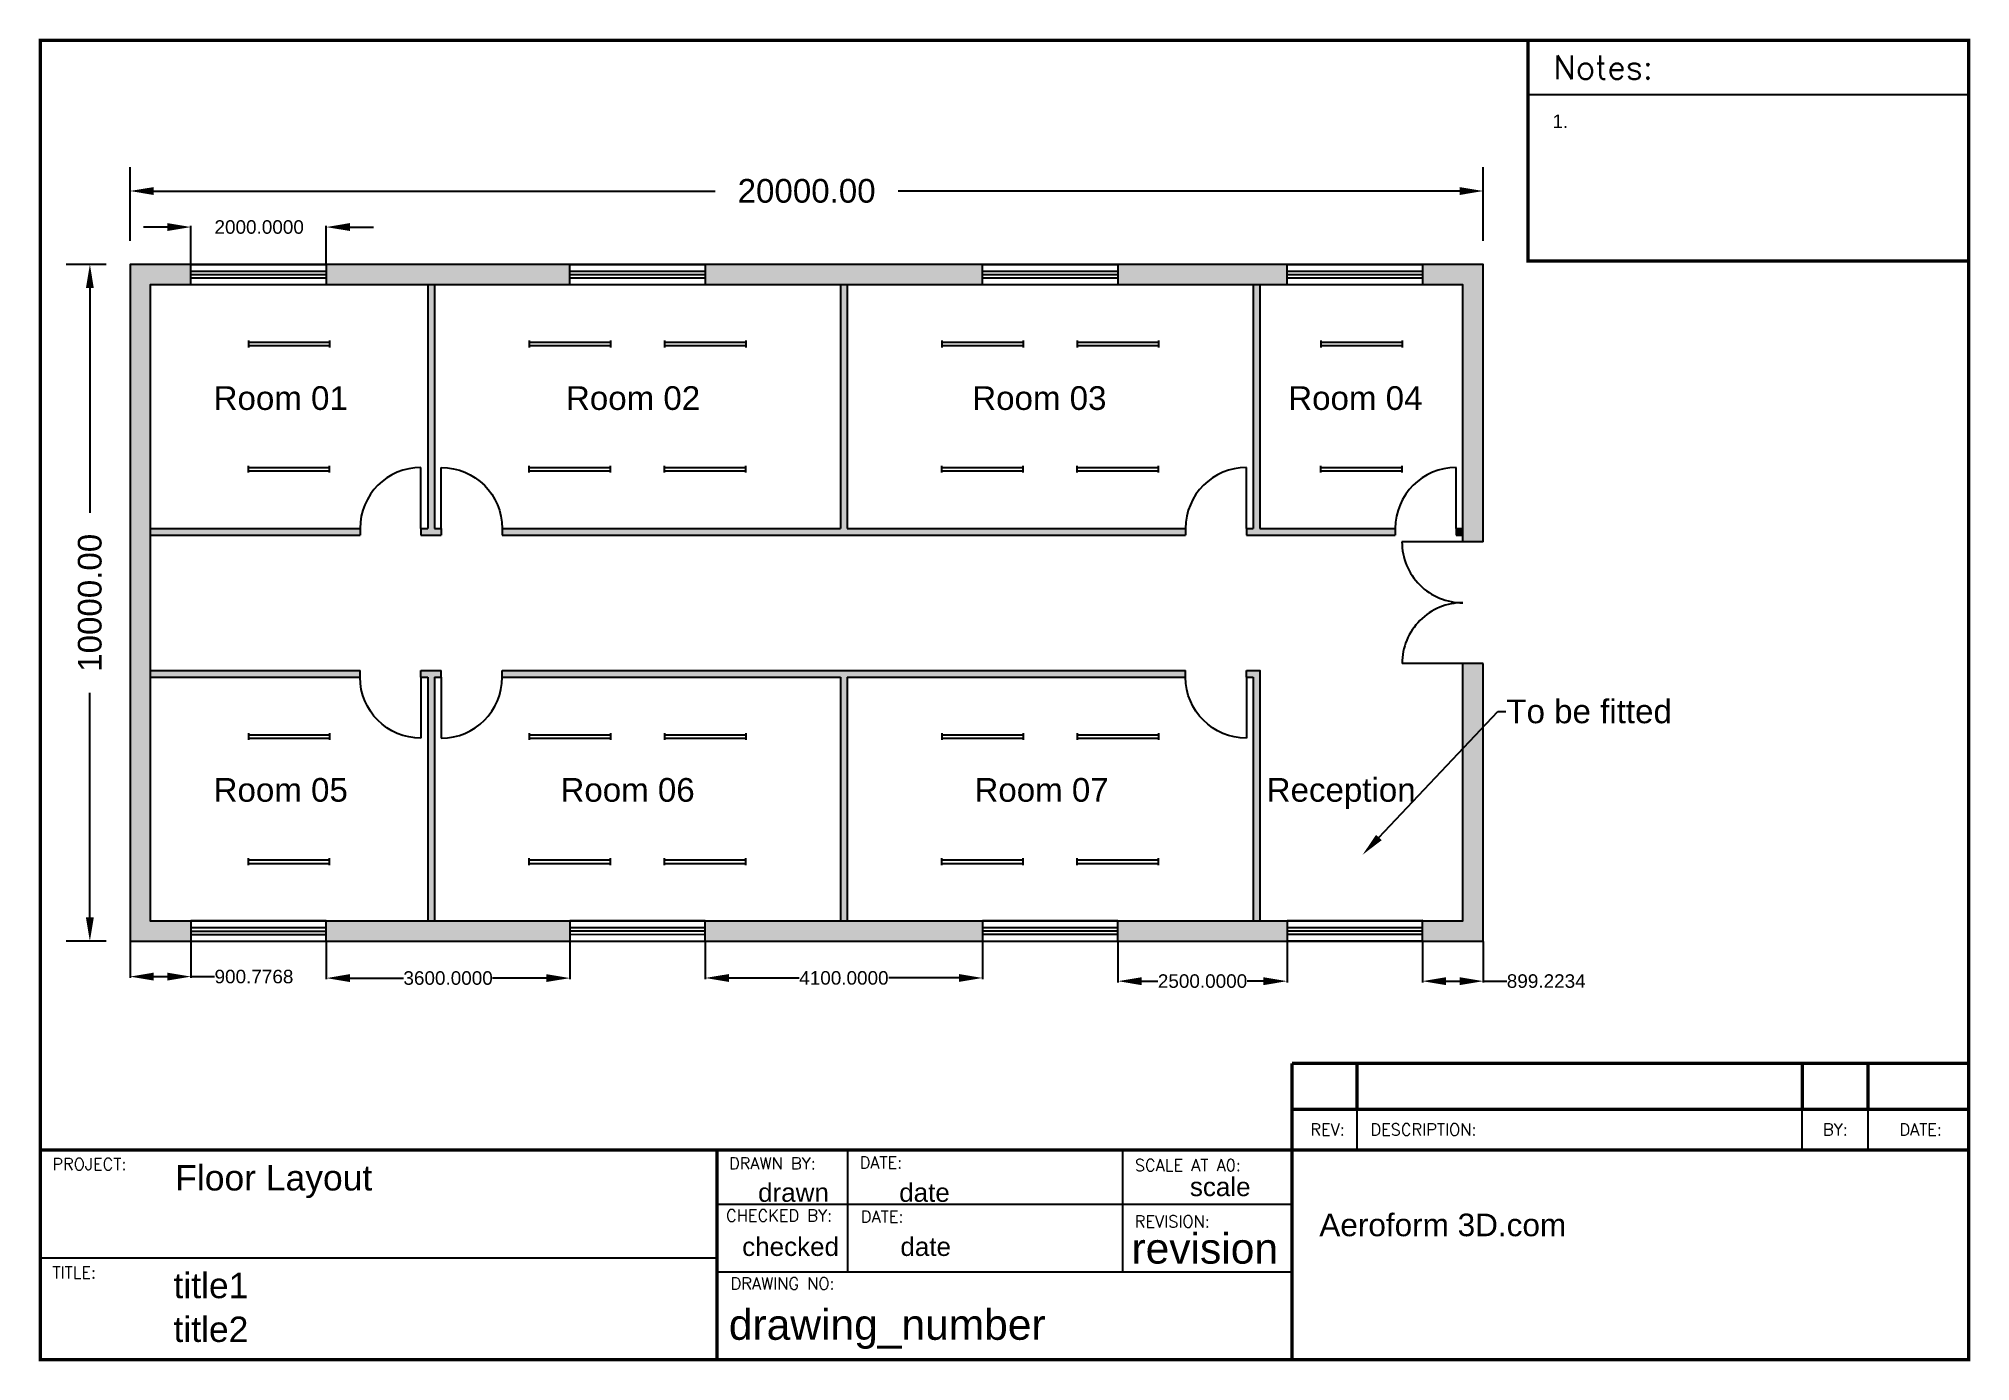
# Paper-space layout 'Layout1' of a CAD drawing. Header units: millimetres. Extents: x -48 to 237, y -30 to 166.
# The model-space entities are those that its viewports show. They can reach past a viewport. Long polylines and large blocks are cut down to what shows.
import ezdxf
from ezdxf import colors
from ezdxf.entities.mleader import LeaderData, LeaderLine
from ezdxf.math import Vec2, Vec3

# ---------------------------------------------------------------- set-up
doc = ezdxf.new("R2010")
doc.units = ezdxf.units.MM
doc.header["$MEASUREMENT"] = 0
for name, color, linetype in [('Door', 150, 'Continuous'), ('ExternalWalls', 7, 'Continuous'), ('Hatch', 11, 'Continuous'), ('InternalWalls', 7, 'Continuous'), ('Lighting', 40, 'Continuous'), ('Windows', 102, 'Continuous'), ('YS-TEXT-LARGE', 250, 'Continuous'), ('YS-TEXT-MEDIUM', 6, 'Continuous'), ('YS-TEXT-SMALL', 2, 'Continuous'), ('YS-TITLEBLOCK-BORDERS', 154, 'Continuous'), ('YS-TITLEBLOCK-TEXT-NONEDITABLE', 154, 'Continuous')]:
    doc.layers.add(name, color=color, linetype=linetype)
doc.styles.add('ROMANS', font='romans.shx')
doc.styles.get("Standard").update_dxf_attribs({"font": 'arial.ttf'})
doc.styles.add('YS TEXT', font='arial.ttf')
doc.dimstyles.get("Standard").update_dxf_attribs({"dimtxt": 0.18, "dimasz": 0.18, "dimexe": 0.18, "dimexo": 0.0625, "dimgap": 0.09, "dimtad": 0, "dimtih": 1, "dimtoh": 1, "dimdec": 4, "dimlfac": -1, "dimzin": 0, "dimdsep": 46, "dimtxsty": 'Standard', "dimcen": 0.09, "dimadec": 0, "dimazin": 0, "dimtfac": 1, "dimtdec": 4, "dimtofl": 0, "dimtmove": 0, "dimatfit": 3, "dimfxl": 1, "dimtolj": 1, "dimtzin": 0, "dimarcsym": 0})

# ---------------------------------------------------------------- blocks, each defined once
blk = doc.blocks.new('*D4')
at = {"color": 0, "lineweight": -2, "transparency": 16777216}
for p, q in [((-34.99, 135.84), (-34.99, 146.69)), ((165.01, 135.84), (165.01, 146.69)), ((-31.49, 143.19), (51.5, 143.19)), ((161.51, 143.19), (78.52, 143.19))]:
    blk.add_line(p, q, dxfattribs=at)
at = {"color": 0, "transparency": 16777216}
for points in [[(-31.49, 143.77), (-31.49, 142.6), (-34.99, 143.19)], [(161.51, 143.77), (161.51, 142.6), (165.01, 143.19)]]:
    blk.add_solid(points, dxfattribs=at)
at = {"layer": 'Defpoints', "color": 0, "transparency": 16777216}
for p in [(165.01, 143.19), (-34.99, 132.34), (165.01, 132.34)]:
    blk.add_point(p, dxfattribs=at)
at = {"color": 0, "transparency": 16777216, "insert": (65.01, 143.19), "char_height": 3.5, "attachment_point": 5}
blk.add_mtext('\\A1;20000.00', dxfattribs=at)
blk = doc.blocks.new('*D5')
at = {"color": 0, "lineweight": -2, "transparency": 16777216}
for p, q in [((-38.49, 132.34), (-44.42, 132.34)), ((-40.92, 128.84), (-40.92, 95.65)), ((-40.92, 35.84), (-40.92, 69.02)), ((-38.49, 32.34), (-44.42, 32.34))]:
    blk.add_line(p, q, dxfattribs=at)
at = {"color": 0, "transparency": 16777216}
for points in [[(-41.51, 128.84), (-40.34, 128.84), (-40.92, 132.34)], [(-41.51, 35.84), (-40.34, 35.84), (-40.92, 32.34)]]:
    blk.add_solid(points, dxfattribs=at)
at = {"layer": 'Defpoints', "color": 0, "transparency": 16777216}
for p in [(-34.99, 132.34), (-40.92, 32.34), (-34.99, 32.34)]:
    blk.add_point(p, dxfattribs=at)
at = {"color": 0, "transparency": 16777216, "insert": (-40.92, 82.34), "char_height": 3.5, "attachment_point": 5, "rotation": 90}
blk.add_mtext('\\A1;10000.00', dxfattribs=at)
blk = doc.blocks.new('*D6')
at = {"color": 0, "lineweight": -2, "transparency": 16777216}
for p, q in [((-29.49, 137.86), (-32.99, 137.86)), ((-25.99, 132.4), (-25.99, 138.04)), ((-5.99, 132.4), (-5.99, 138.04)), ((-2.49, 137.86), (1.01, 137.86))]:
    blk.add_line(p, q, dxfattribs=at)
at = {"color": 0, "transparency": 16777216}
for points in [[(-29.49, 138.45), (-29.49, 137.28), (-25.99, 137.86)], [(-2.49, 138.45), (-2.49, 137.28), (-5.99, 137.86)]]:
    blk.add_solid(points, dxfattribs=at)
at = {"layer": 'Defpoints', "color": 0, "transparency": 16777216}
for p in [(-5.99, 137.86), (-25.99, 132.34), (-5.99, 132.34)]:
    blk.add_point(p, dxfattribs=at)
at = {"color": 0, "transparency": 16777216, "insert": (-15.9, 137.86), "char_height": 2, "attachment_point": 5}
blk.add_mtext('\\A1;2000.0000', dxfattribs=at)
blk = doc.blocks.new('*D7')
at = {"color": 0, "lineweight": -2, "transparency": 16777216}
for p, q in [((-34.99, 32.27), (-34.99, 26.92)), ((-25.98, 32.28), (-25.98, 26.92)), ((-31.49, 27.1), (-29.48, 27.1)), ((-25.98, 27.1), (-22.48, 27.1))]:
    blk.add_line(p, q, dxfattribs=at)
at = {"color": 0, "transparency": 16777216}
for points in [[(-31.49, 27.69), (-31.49, 26.52), (-34.99, 27.1)], [(-29.48, 27.69), (-29.48, 26.52), (-25.98, 27.1)]]:
    blk.add_solid(points, dxfattribs=at)
at = {"layer": 'Defpoints', "color": 0, "transparency": 16777216}
for p in [(-34.99, 32.34), (-25.98, 32.34), (-25.98, 27.1)]:
    blk.add_point(p, dxfattribs=at)
at = {"color": 0, "transparency": 16777216, "insert": (-16.67, 27.1), "char_height": 2, "attachment_point": 5}
blk.add_mtext('\\A1;900.7768', dxfattribs=at)
blk = doc.blocks.new('*D8')
at = {"color": 0, "lineweight": -2, "transparency": 16777216}
for p, q in [((-5.98, 32.28), (-5.98, 26.7)), ((30.02, 32.28), (30.02, 26.7)), ((-2.48, 26.88), (5.44, 26.88)), ((26.52, 26.88), (18.6, 26.88))]:
    blk.add_line(p, q, dxfattribs=at)
at = {"color": 0, "transparency": 16777216}
for points in [[(-2.48, 27.47), (-2.48, 26.3), (-5.98, 26.88)], [(26.52, 27.47), (26.52, 26.3), (30.02, 26.88)]]:
    blk.add_solid(points, dxfattribs=at)
at = {"layer": 'Defpoints', "color": 0, "transparency": 16777216}
for p in [(-5.98, 32.34), (30.02, 32.35), (30.02, 26.88)]:
    blk.add_point(p, dxfattribs=at)
at = {"color": 0, "transparency": 16777216, "insert": (12.02, 26.88), "char_height": 2, "attachment_point": 5}
blk.add_mtext('\\A1;3600.0000', dxfattribs=at)
blk = doc.blocks.new('*D9')
at = {"color": 0, "lineweight": -2, "transparency": 16777216}
for p, q in [((50.02, 32.29), (50.02, 26.72)), ((91.02, 32.29), (91.02, 26.72)), ((53.52, 26.9), (63.9, 26.9)), ((87.52, 26.9), (77.14, 26.9))]:
    blk.add_line(p, q, dxfattribs=at)
at = {"color": 0, "transparency": 16777216}
for points in [[(53.52, 27.48), (53.52, 26.32), (50.02, 26.9)], [(87.52, 27.48), (87.52, 26.32), (91.02, 26.9)]]:
    blk.add_solid(points, dxfattribs=at)
at = {"layer": 'Defpoints', "color": 0, "transparency": 16777216}
for p in [(50.02, 32.35), (91.02, 32.36), (91.02, 26.9)]:
    blk.add_point(p, dxfattribs=at)
at = {"color": 0, "transparency": 16777216, "insert": (70.52, 26.9), "char_height": 2, "attachment_point": 5}
blk.add_mtext('\\A1;4100.0000', dxfattribs=at)
blk = doc.blocks.new('*D10')
at = {"color": 0, "lineweight": -2, "transparency": 16777216}
for p, q in [((111.02, 32.3), (111.02, 26.25)), ((136.02, 32.3), (136.02, 26.25)), ((114.52, 26.43), (116.92, 26.43)), ((132.52, 26.43), (130.12, 26.43))]:
    blk.add_line(p, q, dxfattribs=at)
at = {"color": 0, "transparency": 16777216}
for points in [[(114.52, 27.01), (114.52, 25.84), (111.02, 26.43)], [(132.52, 27.01), (132.52, 25.84), (136.02, 26.43)]]:
    blk.add_solid(points, dxfattribs=at)
at = {"layer": 'Defpoints', "color": 0, "transparency": 16777216}
for p in [(111.02, 32.36), (136.02, 32.36), (136.02, 26.43)]:
    blk.add_point(p, dxfattribs=at)
at = {"color": 0, "transparency": 16777216, "insert": (123.52, 26.43), "char_height": 2, "attachment_point": 5}
blk.add_mtext('\\A1;2500.0000', dxfattribs=at)
blk = doc.blocks.new('*D11')
at = {"color": 0, "lineweight": -2, "transparency": 16777216}
for p, q in [((156.02, 32.3), (156.02, 26.25)), ((165.01, 32.3), (165.01, 26.25)), ((159.52, 26.43), (161.51, 26.43)), ((165.01, 26.43), (168.51, 26.43))]:
    blk.add_line(p, q, dxfattribs=at)
at = {"color": 0, "transparency": 16777216}
for points in [[(159.52, 27.01), (159.52, 25.84), (156.02, 26.43)], [(161.51, 27.01), (161.51, 25.84), (165.01, 26.43)]]:
    blk.add_solid(points, dxfattribs=at)
at = {"layer": 'Defpoints', "color": 0, "transparency": 16777216}
for p in [(156.02, 32.37), (165.01, 32.37), (165.01, 26.43)]:
    blk.add_point(p, dxfattribs=at)
at = {"color": 0, "transparency": 16777216, "insert": (174.32, 26.43), "char_height": 2, "attachment_point": 5}
blk.add_mtext('\\A1;899.2234', dxfattribs=at)
blk = doc.blocks.new('Door')
for points in [[(0, 100), (0, 1000)], [(-900, 100), (-900, 0)], [(0, 100), (0, 100), (0, 0)]]:
    blk.add_lwpolyline(points)
blk.add_arc((0, 100), 900, 90, 180)
blk = doc.blocks.new('Window')
blk.add_lwpolyline([(0, 0), (2000, 0), (2000, -300), (0, -300)], close=True)
for points in [[(0, -100), (2000, -100)], [(0, -150), (2000, -150)], [(0, -200), (2000, -200)]]:
    blk.add_lwpolyline(points)
blk = doc.blocks.new('Light')
for points in [[(-600, 75), (-600, -25)], [(-600, 50), (600, 50)], [(-600, 0), (600, 0)], [(600, 75), (600, -25)]]:
    blk.add_lwpolyline(points)

msp = doc.modelspace()

# ---------------------------------------------------------------- hatches: boundary and pattern name
at = {"layer": 'Hatch', "transparency": 33554559}
h = msp.add_hatch(color=256, dxfattribs=at)
h.dxf.hatch_style = 1
h.paths.add_polyline_path([(300, 9700), (900, 9700), (900, 10000), (0, 10000), (0, 0), (901, 0), (901, 300), (300, 300)])
h.paths.add_polyline_path([(6500, 10000), (2900, 10000), (2900, 9700), (6500, 9700)])
h.paths.add_polyline_path([(12600, 10000), (8500, 10000), (8500, 9700), (12600, 9700)])
h.paths.add_polyline_path([(17100, 10000), (14600, 10000), (14600, 9700), (17100, 9700)])
h.paths.add_polyline_path([(20000, 10000), (19100, 10000), (19100, 9700), (19700, 9700), (19700, 5902), (20000, 5902)])
h.paths.add_polyline_path([(20000, 4102), (19700, 4102), (19700, 300), (19101, 300), (19101, 0), (20000, 0)])
h.paths.add_polyline_path([(17101, 300), (14601, 300), (14601, 0), (17101, 0)])
h.paths.add_polyline_path([(12601, 300), (8501, 300), (8501, 0), (12601, 0)])
h.paths.add_polyline_path([(6501, 300), (2901, 300), (2901, 0), (6501, 0)])
h = msp.add_hatch(color=256, dxfattribs=at)
h.dxf.hatch_style = 1
h.paths.add_polyline_path([(3400, 6100), (300, 6100), (300, 6000), (3400, 6000)])
h.paths.add_polyline_path([(4500, 9700), (4400, 9700), (4400, 6100), (4300, 6100), (4300, 6000), (4600, 6000), (4600, 6100), (4500, 6100)])
h.paths.add_polyline_path([(15600, 6100), (10600, 6100), (10600, 9700), (10500, 9700), (10500, 6100), (5500, 6100), (5500, 6000), (15600, 6000)])
h.paths.add_polyline_path([(18700, 6100), (16700, 6100), (16700, 9700), (16600, 9700), (16600, 6100), (16500, 6100), (16500, 6000), (18700, 6000)])
h.paths.add_polyline_path([(16700, 4000), (16500, 4000), (16500, 3900), (16600, 3900), (16600, 300), (16700, 300)])
h.paths.add_polyline_path([(15600, 4000), (5500, 4000), (5500, 3900), (10500, 3900), (10500, 300), (10600, 300), (10600, 3900), (15600, 3900)])
h.paths.add_polyline_path([(4500, 3900), (4600, 3900), (4600, 4000), (4300, 4000), (4300, 3900), (4400, 3900), (4400, 300), (4500, 300)])
h.paths.add_polyline_path([(3400, 4000), (300, 4000), (300, 3900), (3400, 3900)])
h = msp.add_hatch(color=256, dxfattribs=at)
h.dxf.hatch_style = 1
h.paths.add_polyline_path([(19700, 6100), (19600, 6100), (19600, 6000), (19700, 6000)])

# ---------------------------------------------------------------- linework, layer by layer
at = {"layer": 'Door'}
for p, q in [((19700, 5902), (18798, 5902)), ((19700, 4102), (18800, 4102))]:
    msp.add_line(p, q, dxfattribs=at)
for centre, radius, start, end in [((19700, 5902), 902, 180, 270.0302), ((19700, 4102), 900, 89.9698, 180)]:
    msp.add_arc(centre, radius, start, end, dxfattribs=at)
at = {"layer": 'ExternalWalls'}
for points in [[(20000, 5902), (20000, 10000), (0, 10000), (0, 0), (20000, 0), (20000, 4102)], [(19700, 5902), (19700, 9700), (300, 9700), (300, 300), (19700, 300), (19700, 4102)], [(20000, 5902), (19700, 5902)], [(20000, 4102), (19700, 4102)]]:
    msp.add_lwpolyline(points, dxfattribs=at)
at = {"layer": 'InternalWalls'}
for points in [[(4400, 9700), (4400, 6100)], [(4500, 9700), (4500, 6100)], [(10500, 9700), (10500, 6100)], [(10600, 9700), (10600, 6100)], [(16600, 9700), (16600, 6100)], [(16700, 9700), (16700, 6100)], [(300, 6100), (3400, 6100)], [(300, 6000), (3400, 6000)], [(4300, 6100), (4400, 6100)], [(4300, 6000), (4600, 6000)], [(4500, 6100), (4600, 6100)], [(5500, 6100), (10500, 6100)], [(5500, 6000), (15600, 6000)], [(10600, 6100), (15600, 6100)], [(16500, 6100), (16600, 6100)], [(16500, 6000), (18700, 6000)], [(16700, 6100), (18700, 6100)], [(19600, 6100), (19700, 6100)], [(19600, 6000), (19700, 6000)], [(300, 4000), (3400, 4000)], [(4300, 4000), (4600, 4000)], [(5500, 4000), (15600, 4000)], [(16500, 4000), (16700, 4000), (16700, 300)], [(300, 3900), (3400, 3900)], [(4300, 3900), (4400, 3900)], [(4400, 3900), (4400, 300)], [(4500, 3900), (4500, 300)], [(4500, 3900), (4600, 3900)], [(5500, 3900), (10500, 3900)], [(10500, 3900), (10500, 300)], [(10600, 3900), (10600, 300)], [(10600, 3900), (15600, 3900)], [(16500, 3900), (16600, 3900)], [(16600, 3900), (16600, 300)]]:
    msp.add_lwpolyline(points, dxfattribs=at)

# ---------------------------------------------------------------- block references
at = {"layer": 'Door'}
for p in [(4300, 6000), (16500, 6000), (19600, 6000)]:
    msp.add_blockref('Door', p, dxfattribs=at)
at = {"layer": 'Door', "xscale": -1}
msp.add_blockref('Door', (4600, 6000), dxfattribs=at)
at = {"layer": 'Door', "xscale": -1, "rotation": 180}
for p in [(4300, 4000), (16500, 4000)]:
    msp.add_blockref('Door', p, dxfattribs=at)
at = {"layer": 'Door', "rotation": 180}
msp.add_blockref('Door', (4600, 4000), dxfattribs=at)
at = {"layer": 'Lighting'}
for p in [(2350, 8800), (6500, 8800), (8500, 8800), (12600, 8800), (14600, 8800), (18200, 8800), (2350, 3000), (6500, 3000), (8500, 3000), (12600, 3000), (14600, 3000)]:
    msp.add_blockref('Light', p, dxfattribs=at)
at = {"layer": 'Lighting', "xscale": -1, "rotation": 180}
for p in [(2350, 7000), (6500, 7000), (8500, 7000), (12600, 7000), (14600, 7000), (18200, 7000), (2350, 1200), (6500, 1200), (8500, 1200), (12600, 1200), (14600, 1200)]:
    msp.add_blockref('Light', p, dxfattribs=at)
at = {"layer": 'Windows'}
for p in [(900, 10000), (6500, 10000), (12600, 10000), (17100, 10000)]:
    msp.add_blockref('Window', p, dxfattribs=at)
at = {"layer": 'Windows', "xscale": -1, "rotation": 180.0089019071883}
for p in [(901, 0), (6501, 1), (12601, 2), (17101, 3)]:
    msp.add_blockref('Window', p, dxfattribs=at)

psp = doc.layouts.get("Layout1")

# ---------------------------------------------------------------- linework, layer by layer
at = {"const_width": 0.5}
for points in [[(136.7545323, 7.4978002), (136.7545323, 14.3045683)], [(136.7545323, 14.3045683), (236.7545323, 14.3045683)], [(146.3596292, 7.4978002), (146.3596292, 14.3045683)]]:
    psp.add_lwpolyline(points, dxfattribs=at)
at = {"layer": 'YS-TITLEBLOCK-BORDERS', "linetype": 'Continuous'}
for p, q in [((132.7545322, 165.4552768), (232.7545322, 165.4552768)), ((51.7545428, 1.4978002), (87.5138686, 1.4978002))]:
    psp.add_line(p, q, dxfattribs=at)
at = {"layer": 'YS-TITLEBLOCK-BORDERS', "color": 7, "linetype": 'Continuous'}
for p, q in [((171.6154495, 157.4552768), (236.7545323, 157.4552768)), ((146.3596292, 1.4978002), (146.3596292, 7.4978002)), ((212.1680899, 1.4978002), (212.1680899, 7.4978002)), ((221.8866918, 1.4978002), (221.8866918, 7.4978002)), ((71.064921, 1.4978537), (71.064921, -8.5021463)), ((111.6863686, 1.4979073), (111.6863686, -8.5020927)), ((136.7545323, 1.4978002), (236.7545323, 1.4978002)), ((51.7545428, -6.5022152), (136.7545323, -6.5022152)), ((71.064921, -6.5020545), (71.064921, -16.5020545)), ((111.6863686, -6.5020009), (111.6863686, -16.5020009)), ((51.7545428, -14.5021998), (-48.2454572, -14.5021998)), ((51.7545428, -16.5022152), (136.7545323, -16.5022152))]:
    psp.add_line(p, q, dxfattribs=at)
at = {"layer": 'YS-TITLEBLOCK-BORDERS', "color": 7, "linetype": 'Continuous', "const_width": 0.5}
for points in [[(-48.2454572, 165.4552768), (236.7545323, 165.4552768), (236.7545323, -29.5022343), (-48.2454572, -29.5022343)], [(171.6154495, 165.4552768), (236.7545323, 165.4552768), (236.7545323, 132.8473186), (171.6154495, 132.8473186)], [(136.7545323, 1.4978002), (236.7545323, 1.4978002), (236.7545323, -29.5022343), (136.7545323, -29.5022343)]]:
    psp.add_lwpolyline(points, close=True, dxfattribs=at)
for points in [[(236.7545323, 7.4978002), (236.7545323, 29.8033017)], [(212.1680899, 7.4978002), (212.1680899, 14.3045683)], [(221.8866918, 7.4978002), (221.8866918, 14.3045683)], [(136.7545323, 7.4978002), (136.7545323, 1.4978002), (236.7545323, 1.4978002), (236.7545323, 7.4978002), (136.7545323, 7.4978002)], [(51.7545428, -29.5022343), (51.7545428, 1.4978002), (-48.2454572, 1.4978002), (-48.2454572, -29.5022343), (51.7545428, -29.5022343)], [(136.7545323, -29.5022343), (136.7545323, 1.4978002), (51.7545428, 1.4978002), (51.7545428, -29.5022343), (136.7545323, -29.5022343)]]:
    psp.add_lwpolyline(points, dxfattribs=at)

# ---------------------------------------------------------------- texts
at = {"char_height": 3.5, "attachment_point": 1}
for s, insert in [('Room 01', (-22.6307448, 114.3413208)), ('Room 02', (29.4421589, 114.3413208)), ('Room 03', (89.4887242, 114.3413208)), ('Room 04', (136.1916091, 114.3413208)), ('Room 05', (-22.6307448, 56.4470787)), ('Room 06', (28.6285194, 56.4470787)), ('Room 07', (89.8141791, 56.4470787)), ('Reception', (133.0043391, 56.4470787))]:
    psp.add_mtext_dynamic_manual_height_columns(s, width=26.472761237, gutter_width=1, heights=[0], dxfattribs=dict(at, insert=insert))
at = {"layer": 'YS-TEXT-LARGE', "linetype": 'Continuous', "insert": (140.7871246, -7.9252622), "char_height": 7.5, "attachment_point": 1, "style": 'YS TEXT'}
psp.add_mtext('\\pxsm1;{\\H0.44444x;Aeroform 3D.com\\P\\P\\H0.68751x; }', dxfattribs=at)
at = {"layer": 'YS-TEXT-MEDIUM', "color": 5, "style": 'YS TEXT'}
for s, insert, char_height, width, attachment_point in [('Floor Layout', (-28.3041423, -0.7521998), 3.75, 27.4995353, 1), ('scale', (126.1377284, -2.5812163), 2.75, 12.661217599, 2), ('drawn', (63.067528, -3.4252962), 2.75, 10.51582367, 2), ('date', (82.4306068, -3.4252962), 2.75, 7.514534447, 2), ('checked', (62.6395758, -11.425258), 2.75, 14.380549113, 2), ('date', (82.6077927, -11.4253116), 2.75, 7.514534447, 2), ('revision', (123.8528672, -10.8092133), 4.5, 21.770315484, 2), ('title1', (-28.5573824, -16.6676707), 3.75, 17.262725955, 1), ('drawing_number', (76.9241059, -22.0651653), 4.5, 47.146908254, 2), ('title2', (-28.5573824, -23.1363974), 3.75, 17.262725955, 1)]:
    psp.add_mtext(s, dxfattribs=dict(at, insert=insert, char_height=char_height, width=width, attachment_point=attachment_point))
at = {"layer": 'YS-TEXT-SMALL', "color": 5, "insert": (175.2372016, 154.4922673), "char_height": 2, "width": 9.672953615, "attachment_point": 1, "style": 'YS TEXT'}
psp.add_mtext('\\pxi-3,l3,t3;1.^I', dxfattribs=at)
at = {"layer": 'YS-TITLEBLOCK-TEXT-NONEDITABLE', "color": 7, "linetype": 'Continuous', "insert": (182.7545322, 161.4552768), "char_height": 3.5, "width": 68.47, "attachment_point": 5, "style": 'ROMANS'}
psp.add_mtext('Notes:', dxfattribs=at)
at = {"layer": 'YS-TITLEBLOCK-TEXT-NONEDITABLE', "linetype": 'Continuous', "char_height": 1.75, "style": 'ROMANS'}
for s, insert, width, attachment_point in [('REV:', (142.0045323, 4.4978002), 42.25, 5), ('DESCRIPTION:', (148.3331386, 4.4978002), 42.25, 4), ('BY:', (217.051171, 4.4978002), 42.25, 5), ('DATE:', (229.6646761, 4.4978002), 42.25, 5), ('PROJECT:', (-46.4620339, 0.2662506), 37.6786, 1), ('DRAWN BY:', (53.5379661, 0.3814437), 37.6786, 1), ('DATE:', (72.848521, 0.5128652), 37.4556, 1), ('SCALE AT A0:', (113.5161794, 0.1103215), 37.6786, 1), ('CHECKED BY:', (53.1072002, -7.3358607), 37.6786, 1), ('DATE:', (73.0257069, -7.4871501), 37.4556, 1), ('REVISION:', (113.5027625, -8.2002544), 37.6786, 1), ('TITLE:', (-46.4620339, -15.7337494), 37.6786, 1), ('DRAWING NO:', (53.7745117, -17.3781843), 37.6786, 1)]:
    psp.add_mtext(s, dxfattribs=dict(at, insert=insert, width=width, attachment_point=attachment_point))

# ---------------------------------------------------------------- dimensions: what is measured, and where the dimension line sits
for base, p1, p2, override, picture, middle in [((165.012603, 143.1873599), (-34.987397, 132.336354), (165.012603, 132.336354), {"dimtxt": 3.5, "dimasz": 3.5, "dimexe": 3.5, "dimexo": 3.5, "dimgap": 3.5, "dimdec": 2, "dimlfac": 100, "dimdle": 1}, '*D4', (65.012603, 143.1873599)), ((-25.9796288, 27.1024586), (-34.987397, 32.336354), (-25.9796288, 32.3377535), {"dimtxt": 2, "dimasz": 3.5, "dimgap": 0.1, "dimlfac": 100}, '*D7', (-16.6722618, 27.1024586)), ((30.02037064, 26.88203906), (-5.97962892, 32.34039413), (30.02037064, 32.34598736), {"dimtxt": 2, "dimasz": 3.5, "dimgap": 0.1, "dimlfac": 100}, '*D8', (12.02037086, 26.88203906)), ((91.0203699075, 26.8998356174), (50.0203704024, 32.3490947106), (91.0203699075, 32.3554647818), {"dimtxt": 2, "dimasz": 3.5, "dimgap": 0.1, "dimlfac": 100}, '*D9', (70.520370155, 26.8998356174)), ((136.0203694, 26.4259725), (111.0203697, 32.3585721), (136.0203694, 32.3624563), {"dimtxt": 2, "dimasz": 3.5, "dimgap": 0.1, "dimlfac": 100}, '*D10', (123.5203695, 26.4259725)), ((165.012603, 26.4259725), (156.0203691, 32.3655637), (165.012603, 32.3655637), {"dimtxt": 2, "dimasz": 3.5, "dimgap": 0.1, "dimlfac": 100}, '*D11', (174.3151951, 26.4259725))]:
    dim = psp.add_linear_dim(base=base, p1=p1, p2=p2, dimstyle='Standard', override=override)
    dim.commit()
    dim.dimension.update_dxf_attribs({"geometry": picture, "text_midpoint": middle})
dim = psp.add_linear_dim(base=(-5.987397, 137.8628613), p1=(-25.987397, 132.336354), p2=(-5.987397, 132.336354), dimstyle='Standard', override={"dimtxt": 2, "dimasz": 3.5, "dimgap": 0.1, "dimlfac": 100})
dim.commit()
dim.dimension.update_dxf_attribs({"geometry": '*D6', "text_midpoint": (-15.9009175, 137.8628613), "dimtype": 160})
dim = psp.add_linear_dim(base=(-40.9224325, 32.336354), p1=(-34.987397, 132.336354), p2=(-34.987397, 32.336354), angle=90, dimstyle='Standard', override={"dimtxt": 3.5, "dimasz": 3.5, "dimexe": 3.5, "dimexo": 3.5, "dimgap": 3.5, "dimdec": 2, "dimlfac": 100, "dimdle": 1})
dim.commit()
dim.dimension.update_dxf_attribs({"geometry": '*D5', "text_midpoint": (-40.9224325, 82.336354), "text_rotation": 90})

# ---------------------------------------------------------------- leaders
ml = psp.add_multileader_mtext('Standard')
ml.set_content('To be fitted', color=256)
ml.set_leader_properties()
ml.build(insert=Vec2(0, 0))
ml.multileader.update_dxf_attribs({"dogleg_length": 0.36, "arrow_head_size": 3.5})
ctx = ml.context
ctx.base_point, ctx.char_height, ctx.arrow_head_size, ctx.landing_gap_size, ctx.plane_origin = Vec3(168.3390976, 66.2676703), 3.5, 3.5, 0.09, Vec3(147.1844453, 45.1145968)
notes = []
notes.append((ctx, [(0, (1, 1, 0), (167.1724795, 66.2676703), (1, 0), 1.1666181, [(0, [(147.1844453, 45.1145968)], 0, [])])]))
ctx.mtext.insert, ctx.mtext.flow_direction = Vec3(168.4290976, 68.0463197), 5
for ctx, leaders in notes:
    for number, flags, end, landing, length, lines in leaders:
        leader = LeaderData()
        leader.index, (leader.has_last_leader_line, leader.has_dogleg_vector, leader.attachment_direction) = number, flags
        leader.last_leader_point, leader.dogleg_vector, leader.dogleg_length = Vec3(end), Vec3(landing), length
        for number, points, colour, breaks in lines:
            line = LeaderLine()
            line.index, line.vertices, line.color, line.breaks = number, Vec3.list(points), colors.encode_raw_color(colour), breaks
            leader.lines.append(line)
        ctx.leaders.append(leader)

# ---------------------------------------------------------------- viewports
at = {"layer": '0'}
psp.add_viewport(center=(94.2545375, 83.4765385), size=(284.9999895, 163.957476618), view_center_point=(12924.193452, 5114.01845), view_height=16395.747661849, dxfattribs=at)

doc.saveas('drawing.dxf')
